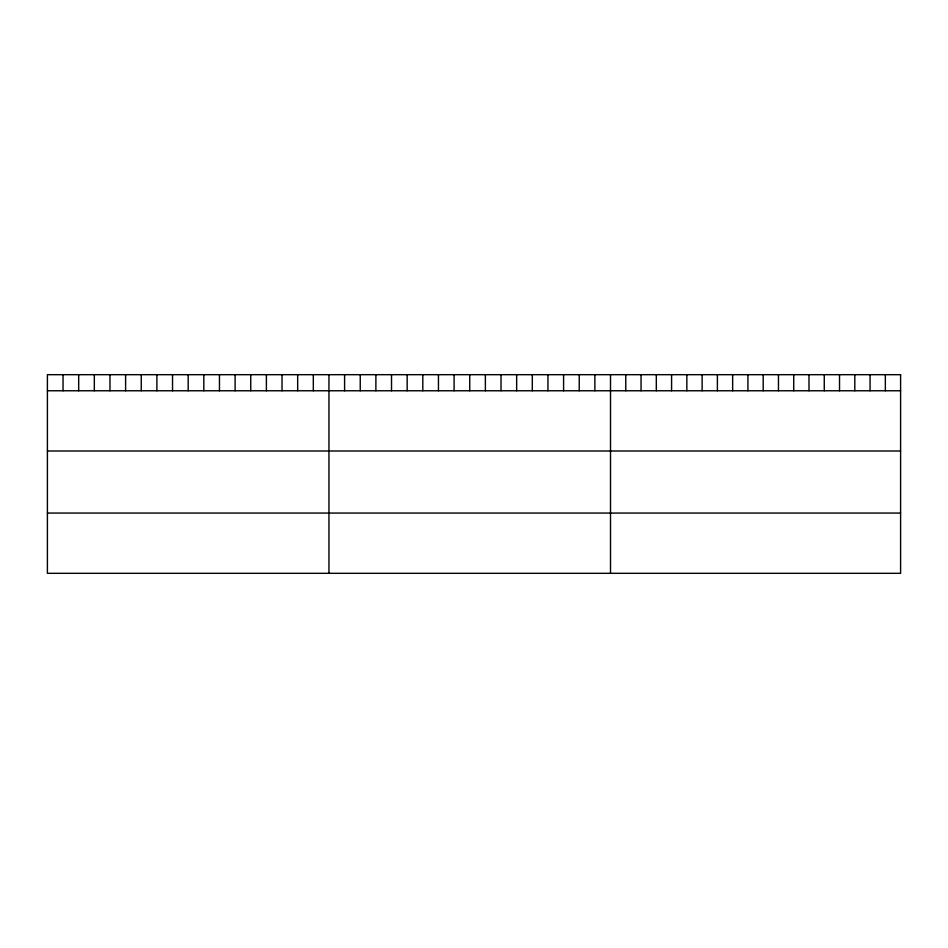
<?xml version="1.0" encoding="UTF-8"?>
<svg xmlns="http://www.w3.org/2000/svg" width="948" height="948" viewBox="0 0 948 948"><rect width="100%" height="100%" fill="white"/><g stroke="black" fill="none" stroke-linecap="round" stroke-linejoin="round"><path stroke-width="1.42" d="M47.4 390.766L900.6 390.766M47.4 450.999L900.6 450.999M47.4 513.069L900.6 513.069M885.337 374.685L885.337 390.766M870.063 374.685L870.063 390.766M854.8 374.685L854.8 390.766M839.525 374.685L839.525 390.766M824.262 374.685L824.262 390.766M808.988 374.685L808.988 390.766M793.725 374.685L793.725 390.766M778.462 374.685L778.462 390.766M763.187 374.685L763.187 390.766M747.925 374.685L747.925 390.766M732.65 374.685L732.65 390.766M717.387 374.685L717.387 390.766M702.124 374.685L702.124 390.766M686.85 374.685L686.85 390.766M671.587 374.685L671.587 390.766M656.312 374.685L656.312 390.766M641.049 374.685L641.049 390.766M625.775 374.685L625.775 390.766M610.512 374.685L610.512 573.315M594.87 374.685L594.87 390.766M579.228 374.685L579.228 390.766M563.586 374.685L563.586 390.766M547.944 374.685L547.944 390.766M532.302 374.685L532.302 390.766M516.66 374.685L516.66 390.766M501.018 374.685L501.018 390.766M485.376 374.685L485.376 390.766M469.734 374.685L469.734 390.766M454.092 374.685L454.092 390.766M438.45 374.685L438.45 390.766M422.808 374.685L422.808 390.766M407.166 374.685L407.166 390.766M391.524 374.685L391.524 390.766M375.882 374.685L375.882 390.766M360.24 374.685L360.24 390.766M344.598 374.685L344.598 390.766M328.956 374.685L328.956 573.315M313.314 374.685L313.314 390.766M297.672 374.685L297.672 390.766M282.03 374.685L282.03 390.766M266.388 374.685L266.388 390.766M250.746 374.685L250.746 390.766M235.104 374.685L235.104 390.766M219.462 374.685L219.462 390.766M203.82 374.685L203.82 390.766M188.178 374.685L188.178 390.766M172.536 374.685L172.536 390.766M156.894 374.685L156.894 390.766M141.252 374.685L141.252 390.766M125.61 374.685L125.61 390.766M109.968 374.685L109.968 390.766M94.326 374.685L94.326 390.766M78.684 374.685L78.684 390.766M63.042 374.685L63.042 390.766M900.6 374.685L47.4 374.685L47.4 573.315L900.6 573.315L900.6 374.685"/></g></svg>
